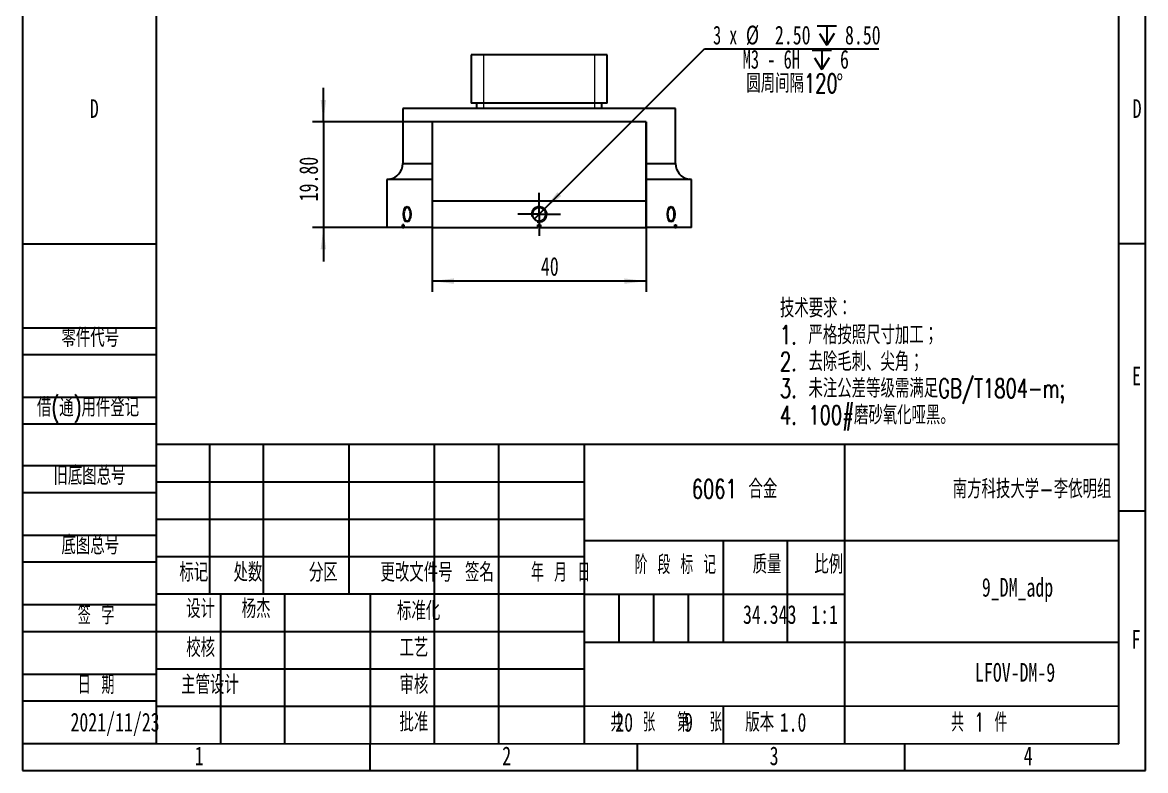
# Model space of a CAD drawing. Header units: millimetres. Extents: x 0 to 210, y 0 to 297.
# Drawn here: x 0 to 210, y 0 to 139.9 of the extents above; entities that cross this region are included whole.
import ezdxf

# ---------------------------------------------------------------- set-up
doc = ezdxf.new("R2010")
doc.units = ezdxf.units.MM
doc.layers.add('图框', color=7, linetype='Continuous')
doc.layers.add('图纸格式', color=7, linetype='Continuous')
doc.layers.add('根据设置的颜色创建', color=7, linetype='Continuous', lineweight=25)
doc.styles.add('SLDTEXTSTYLE0', font='TXT', dxfattribs={"width": 0.7, "bigfont": 'bigfont'})
doc.styles.add('SLDTEXTSTYLE1', font='TXT', dxfattribs={"width": 0.62, "bigfont": 'bigfont'})
doc.styles.add('SLDTEXTSTYLE2', font='TXT', dxfattribs={"width": 0.614286, "bigfont": 'bigfont'})
doc.styles.add('SLDTEXTSTYLE3', font='TXT', dxfattribs={"width": 0.6, "bigfont": 'bigfont'})
doc.styles.add('SLDTEXTSTYLE4', font='TXT', dxfattribs={"width": 0.633333, "bigfont": 'bigfont'})
doc.styles.add('SLDTEXTSTYLE5', font='TXT', dxfattribs={"width": 0.7})
doc.styles.add('SLDTEXTSTYLE7', font='TXT', dxfattribs={"width": 0.633333})
doc.styles.add('SLDTEXTSTYLE8', font='TXT', dxfattribs={"width": 0.642857})
doc.dimstyles.new('SLDDIMSTYLE6', dxfattribs={"dimtxt": 3.5, "dimasz": 4.08, "dimexe": 0, "dimexo": 0.0625, "dimgap": 0.875, "dimtad": 2, "dimrnd": 1e-09, "dimzin": 4, "dimdsep": 46, "dimtxsty": 'SLDTEXTSTYLE5', "dimsah": 1, "dimcen": 0.09, "dimadec": 0, "dimazin": 1, "dimtfac": 1, "dimtmove": 0, "dimatfit": 0, "dimfxl": 0, "dimfrac": 2, "dimtolj": 1, "dimtzin": 12, "dimarcsym": 0})
doc.dimstyles.new('SLDDIMSTYLE7', dxfattribs={"dimtxt": 3.5, "dimasz": 4.08, "dimexe": 0, "dimexo": 0.0625, "dimgap": 0.875, "dimtad": 2, "dimrnd": 1e-09, "dimzin": 12, "dimdsep": 46, "dimtxsty": 'SLDTEXTSTYLE5', "dimsah": 1, "dimcen": 0.09, "dimadec": 0, "dimazin": 3, "dimtfac": 1, "dimtofl": 0, "dimtmove": 0, "dimatfit": 3, "dimfxl": 0, "dimfrac": 2, "dimtolj": 1, "dimtzin": 12, "dimarcsym": 0})
doc.dimstyles.new('SLDDIMSTYLE8', dxfattribs={"dimtxt": 3.5, "dimasz": 4.08, "dimexe": 0, "dimexo": 0.0625, "dimgap": 0.875, "dimtad": 0, "dimtih": 1, "dimtoh": 1, "dimrnd": 1e-09, "dimzin": 4, "dimdsep": 46, "dimtxsty": 'SLDTEXTSTYLE5', "dimblk1": 'NONE', "dimsah": 1, "dimcen": 0, "dimadec": 0, "dimazin": 1, "dimtfac": 1, "dimtmove": 0, "dimatfit": 3, "dimldrblk": 'NONE', "dimfxl": 0, "dimfrac": 2, "dimtolj": 1, "dimtzin": 12, "dimarcsym": 0})

# ---------------------------------------------------------------- blocks, each defined once
blk = doc.blocks.new('SW_NOTE_0')
at = {"layer": '图纸格式', "color": 0, "char_height": 3.5, "attachment_point": 1, "style": 'SLDTEXTSTYLE0'}
for s, insert in [('技术要求：', (0, 4.51)), ('1. 严格按照尺寸加工；', (0, -0.49)), ('2. 去除毛刺、尖角；', (0, -5.49)), ('3. 未注公差等级需满足GB/T1804-m;', (0, -10.49)), ('4. 100#磨砂氧化哑黑。', (0, -15.49))]:
    blk.add_mtext(s, dxfattribs=dict(at, insert=insert))
blk = doc.blocks.new('_D_6')
at = {"layer": '根据设置的颜色创建'}
for p, q in [((56.26, 121.31), (56.26, 127.66)), ((76.61, 121.31), (54.26, 121.31)), ((56.26, 121.31), (56.26, 101.51)), ((68.11, 101.51), (54.26, 101.51)), ((56.26, 101.51), (56.26, 95.16))]:
    blk.add_line(p, q, dxfattribs=at)
for points in [[(56.26, 121.31), (56.77, 125.39), (55.76, 125.39)], [(56.26, 101.51), (55.76, 97.43), (56.77, 97.43)]]:
    blk.add_solid(points, dxfattribs=at)
at = {"layer": '根据设置的颜色创建', "insert": (51.75, 106.43), "char_height": 3.5, "attachment_point": 1, "rotation": 90, "style": 'SLDTEXTSTYLE5'}
blk.add_mtext('19.80', dxfattribs=at)
blk = doc.blocks.new('_D_7')
at = {"layer": '根据设置的颜色创建'}
for p, q in [((76.61, 121.31), (76.61, 89.51)), ((116.61, 121.31), (116.61, 89.51)), ((116.61, 91.51), (76.61, 91.51))]:
    blk.add_line(p, q, dxfattribs=at)
for points in [[(76.61, 91.51), (80.69, 91), (80.69, 92.02)], [(116.61, 91.51), (112.53, 92.02), (112.53, 91)]]:
    blk.add_solid(points, dxfattribs=at)
at = {"layer": '根据设置的颜色创建', "insert": (96.94, 96.02), "char_height": 3.5, "attachment_point": 1, "style": 'SLDTEXTSTYLE5'}
blk.add_mtext('40', dxfattribs=at)
blk = doc.blocks.new('SW_SYMBOL_HOLE_DEPTH')
at = {"layer": '根据设置的颜色创建', "color": 0}
for p, q in [((0, 875), (800, 875)), ((100, 555), (400, 75)), ((400, 875), (400, 75)), ((700, 555), (400, 75))]:
    blk.add_line(p, q, dxfattribs=at)
blk = doc.blocks.new('_D_8')
at = {"layer": '根据设置的颜色创建'}
for p, q in [((97.49, 104.89), (127.55, 134.95)), ((127.55, 134.95), (160.15, 134.95)), ((95.72, 103.13), (97.49, 104.89))]:
    blk.add_line(p, q, dxfattribs=at)
blk.add_solid([(97.49, 104.89), (100.74, 107.42), (100.02, 108.14)], dxfattribs=at)
at = {"layer": '根据设置的颜色创建', "xscale": 0.004511737089201878, "yscale": 0.004511737089201878, "zscale": 0.004511737089201878}
for p in [(148.59, 135.29), (147.66, 130.77)]:
    blk.add_blockref('SW_SYMBOL_HOLE_DEPTH', p, dxfattribs=at)
at = {"layer": '根据设置的颜色创建', "char_height": 3.5, "attachment_point": 1}
for s, insert, style in [('3 x', (129.14, 139.28), 'SLDTEXTSTYLE7'), ('%%c', (135.27, 139.29), 'SLDTEXTSTYLE5'), ('2.50', (140.7, 139.28), 'SLDTEXTSTYLE5'), ('8.50', (153.8, 139.28), 'SLDTEXTSTYLE5'), ('M3 - 6H', (134.67, 134.76), 'SLDTEXTSTYLE8'), ('6', (152.87, 134.76), 'SLDTEXTSTYLE5'), ('圆周间隔120', (135.35, 130.25), 'SLDTEXTSTYLE0'), ('%%d', (152.21, 130.26), 'SLDTEXTSTYLE5')]:
    blk.add_mtext(s, dxfattribs=dict(at, insert=insert, style=style))
blk = doc.blocks.new('_None')
blk = doc.blocks.new('SW_CENTERMARKSYMBOL_1')
at = {"layer": '根据设置的颜色创建', "color": 0}
for p, q in [((0, 2.5), (0, 4)), ((0, 0), (0, 2.5)), ((-2.5, 0), (-4, 0)), ((0, 0), (-2.5, 0)), ((0, 0), (0, -2.5)), ((0, 0), (2.5, 0)), ((2.5, 0), (4, 0)), ((0, -2.5), (0, -4))]:
    blk.add_line(p, q, dxfattribs=at)

msp = doc.modelspace()

# ---------------------------------------------------------------- linework, layer by layer
at = {"color": 7, "linetype": 'Continuous', "lineweight": 25}
for p, q in [((83.90669, 133.80947), (83.90669, 124.80947)), ((109.30669, 133.80947), (83.90669, 133.80947)), ((109.30669, 124.80947), (109.30669, 133.80947)), ((109.30669, 124.80947), (83.90669, 124.80947)), ((84.90669, 124.80947), (84.90669, 123.80947)), ((108.30669, 123.80947), (108.30669, 124.80947)), ((71.10669, 123.80947), (71.10669, 113.50947)), ((122.10669, 123.80947), (71.10669, 123.80947)), ((122.10669, 113.50947), (122.10669, 123.80947)), ((116.60669, 121.30947), (76.60669, 121.30947)), ((76.60669, 121.30947), (76.60669, 113.50947)), ((116.60669, 113.50947), (116.60669, 121.30947)), ((76.60669, 110.50947), (68.10778, 110.50947)), ((68.10778, 110.50947), (68.10778, 101.50947)), ((68.60669, 110.55124), (68.60669, 110.55143)), ((76.60669, 110.50947), (76.60669, 101.50947)), ((125.10559, 110.50947), (116.60669, 110.50947)), ((116.60669, 101.50947), (116.60669, 110.50947)), ((125.10559, 101.50947), (125.10559, 110.50947)), ((76.60669, 106.50947), (116.60669, 106.50947)), ((71.07196, 101.50947), (68.10778, 101.50947)), ((71.07196, 101.50947), (71.07196, 102.00947)), ((71.29796, 102.00947), (71.07196, 102.00947)), ((71.07196, 101.50947), (71.29796, 101.50947)), ((71.29796, 102.00947), (71.29796, 101.50947)), ((76.60669, 101.50947), (71.29796, 101.50947)), ((76.60669, 101.50947), (96.35669, 101.50947)), ((96.85669, 102.00947), (96.35669, 102.00947)), ((96.35669, 101.50947), (96.35669, 102.00947)), ((96.85669, 102.00947), (96.85669, 101.50947)), ((96.85669, 101.50947), (116.60669, 101.50947)), ((122.00955, 101.50947), (116.60669, 101.50947)), ((122.00955, 101.50947), (122.00955, 102.00947)), ((122.00955, 102.00947), (122.23232, 102.00947)), ((122.00955, 101.50947), (122.23232, 101.50947)), ((122.23232, 102.00947), (122.23232, 101.50947)), ((125.10559, 101.50947), (122.23232, 101.50947))]:
    msp.add_line(p, q, dxfattribs=at)
at = {"color": 7, "linetype": 'Continuous', "lineweight": 18}
for p, q in [((86.23069, 133.80947), (86.23069, 123.80947)), ((106.98269, 133.80947), (106.98269, 123.80947))]:
    msp.add_line(p, q, dxfattribs=at)
at = {"color": 8, "linetype": 'Continuous', "lineweight": 25}
for p, q in [((71.10669, 113.50947), (76.60669, 113.50947)), ((116.60669, 113.50947), (122.10669, 113.50947))]:
    msp.add_line(p, q, dxfattribs=at)
at = {"color": 7, "linetype": 'Continuous', "lineweight": 18, "flags": 128}
for points in [[(72.67496, 104.00947), (72.61787, 103.43545), (72.45529, 102.94881), (72.21198, 102.62365), (71.92496, 102.50947), (71.63795, 102.62365), (71.39463, 102.94881), (71.23205, 103.43545), (71.17496, 104.00947), (71.23205, 104.5835), (71.39463, 105.07013), (71.63795, 105.39529), (71.92496, 105.50947), (72.21198, 105.39529), (72.45529, 105.07013), (72.61787, 104.5835), (72.67496, 104.00947)], [(122.03841, 104.00947), (121.98132, 103.43545), (121.81874, 102.94881), (121.57542, 102.62365), (121.28841, 102.50947), (121.0014, 102.62365), (120.75808, 102.94881), (120.5955, 103.43545), (120.53841, 104.00947), (120.5955, 104.5835), (120.75808, 105.07013), (121.0014, 105.39529), (121.28841, 105.50947), (121.57542, 105.39529), (121.81874, 105.07013), (121.98132, 104.5835), (122.03841, 104.00947)]]:
    msp.add_lwpolyline(points, dxfattribs=at)
at = {"color": 7, "linetype": 'Continuous', "lineweight": 25}
for centre, start, end in [((68.10669, 113.50947), 279.5940672, 0), ((125.10669, 113.50947), 180, 260.4008379)]:
    msp.add_arc(centre, 3, start, end, dxfattribs=at)
at = {"color": 7, "linetype": 'Continuous', "lineweight": 18}
msp.add_arc((96.60669, 104.00947), 1.5, 255, 195, dxfattribs=at)
at = {"color": 7, "linetype": 'Continuous', "lineweight": 25}
for points, knots in [([(76.60669, 113.50947), (76.60669, 113.26317), (76.60669, 113.01519), (76.60669, 112.55617), (76.60669, 112.33999), (76.60669, 111.95672), (76.60669, 111.78644), (76.60669, 111.47786), (76.60669, 111.34076), (76.60669, 111.10216), (76.60669, 110.9992), (76.60669, 110.82191), (76.60669, 110.74748), (76.60669, 110.62919), (76.60669, 110.5848), (76.60669, 110.52494), (76.60669, 110.50947), (76.60669, 110.50947)], [0, 0, 0, 0, 0.125, 0.125, 0.25, 0.25, 0.375, 0.375, 0.5, 0.5, 0.625, 0.625, 0.75, 0.75, 0.875, 0.875, 1, 1, 1, 1]), ([(116.60669, 110.50947), (116.60669, 110.50947), (116.60669, 110.56974), (116.60669, 110.80823), (116.60669, 110.98173), (116.60669, 111.33945), (116.60669, 111.47718), (116.60669, 111.78619), (116.60669, 111.95683), (116.60669, 112.24529), (116.60669, 112.34791), (116.60669, 112.56071), (116.60669, 112.67105), (116.60669, 112.90076), (116.60669, 113.02134), (116.60669, 113.26359), (116.60669, 113.38591), (116.60669, 113.50947)], [0, 0, 0, 0, 0.25, 0.25, 0.5, 0.5, 0.625, 0.625, 0.75, 0.75, 0.8125, 0.8125, 0.875, 0.875, 0.9375, 0.9375, 1, 1, 1, 1]), ([(125.10559, 110.50947), (125.02215, 110.50947), (124.93868, 110.51295), (124.77166, 110.52694), (124.68862, 110.53743), (124.60669, 110.55124)], [0, 0, 0, 0, 0.5, 0.5, 1, 1, 1, 1]), ([(72.57372, 104.00947), (72.57372, 103.84429), (72.55617, 103.6822), (72.48902, 103.37945), (72.43949, 103.2408), (72.31798, 103.01021), (72.24516, 102.91708), (72.09037, 102.7924), (72.00683, 102.75956), (71.84376, 102.75938), (71.76311, 102.79173), (71.61615, 102.91688), (71.55034, 103.00853), (71.43987, 103.24177), (71.39706, 103.37934), (71.35328, 103.60653), (71.34232, 103.68444), (71.32752, 103.8446), (71.32373, 103.92745), (71.32369, 104.17218), (71.33875, 104.33664), (71.3966, 104.63758), (71.44002, 104.77714), (71.54896, 105.00786), (71.61523, 105.10094), (71.76198, 105.22657), (71.84189, 105.2593), (72.00678, 105.25964), (72.0892, 105.22733), (72.20621, 105.13331), (72.24343, 105.09496), (72.31422, 105.00444), (72.34799, 104.9517), (72.43924, 104.77877), (72.48894, 104.63948), (72.55581, 104.33875), (72.57372, 104.17465), (72.57372, 104.00947)], [0, 0, 0, 0, 0.0625, 0.0625, 0.125, 0.125, 0.1875, 0.1875, 0.25, 0.25, 0.3125, 0.3125, 0.375, 0.375, 0.4375, 0.4375, 0.46875, 0.46875, 0.5, 0.5, 0.5625, 0.5625, 0.625, 0.625, 0.6875, 0.6875, 0.75, 0.75, 0.8125, 0.8125, 0.84375, 0.84375, 0.875, 0.875, 0.9375, 0.9375, 1, 1, 1, 1]), ([(95.35669, 104.00947), (95.35669, 104.17466), (95.38922, 104.33675), (95.51471, 104.6395), (95.60757, 104.77814), (95.8382, 105.00873), (95.97764, 105.10185), (96.27845, 105.22654), (96.44295, 105.25938), (96.76909, 105.25956), (96.93294, 105.22721), (97.23565, 105.10205), (97.3734, 105.01041), (97.60687, 104.77717), (97.69862, 104.6396), (97.79279, 104.41242), (97.81645, 104.33451), (97.84845, 104.17435), (97.85666, 104.0915), (97.85675, 103.84676), (97.82405, 103.6823), (97.69961, 103.38136), (97.60656, 103.2418), (97.37629, 103.01108), (97.23756, 102.91801), (96.93525, 102.79237), (96.77286, 102.75964), (96.44303, 102.75931), (96.28073, 102.79162), (96.05332, 102.88563), (95.98148, 102.92398), (95.84563, 103.0145), (95.78124, 103.06724), (95.60805, 103.24016), (95.51486, 103.37946), (95.3899, 103.68018), (95.35669, 103.84428), (95.35669, 104.00947)], [0, 0, 0, 0, 0.0625, 0.0625, 0.125, 0.125, 0.1875, 0.1875, 0.25, 0.25, 0.3125, 0.3125, 0.375, 0.375, 0.4375, 0.4375, 0.46875, 0.46875, 0.5, 0.5, 0.5625, 0.5625, 0.625, 0.625, 0.6875, 0.6875, 0.75, 0.75, 0.8125, 0.8125, 0.84375, 0.84375, 0.875, 0.875, 0.9375, 0.9375, 1, 1, 1, 1]), ([(121.88966, 104.00947), (121.88966, 103.84429), (121.87468, 103.6822), (121.81634, 103.37945), (121.773, 103.2408), (121.66388, 103.01021), (121.59727, 102.91708), (121.45123, 102.7924), (121.37027, 102.75956), (121.20722, 102.75938), (121.12402, 102.79173), (120.96828, 102.91688), (120.89633, 103.00853), (120.77333, 103.24177), (120.72438, 103.37934), (120.67399, 103.60653), (120.66129, 103.68444), (120.64409, 103.8446), (120.63968, 103.92745), (120.63963, 104.17218), (120.65726, 104.33664), (120.72385, 104.63758), (120.77348, 104.77714), (120.89481, 105.00786), (120.96728, 105.10094), (121.12284, 105.22657), (121.20532, 105.2593), (121.37024, 105.25964), (121.45012, 105.22733), (121.56053, 105.13331), (121.59514, 105.09496), (121.6602, 105.00444), (121.69083, 104.9517), (121.77278, 104.77877), (121.81627, 104.63948), (121.87436, 104.33875), (121.88966, 104.17465), (121.88966, 104.00947)], [0, 0, 0, 0, 0.0625, 0.0625, 0.125, 0.125, 0.1875, 0.1875, 0.25, 0.25, 0.3125, 0.3125, 0.375, 0.375, 0.4375, 0.4375, 0.46875, 0.46875, 0.5, 0.5, 0.5625, 0.5625, 0.625, 0.625, 0.6875, 0.6875, 0.75, 0.75, 0.8125, 0.8125, 0.84375, 0.84375, 0.875, 0.875, 0.9375, 0.9375, 1, 1, 1, 1])]:
    msp.add_open_spline(points, degree=3, knots=knots, dxfattribs=at)
msp.add_open_spline([(68.60669, 110.55124), (68.44276, 110.5236), (68.27638, 110.50947), (68.10778, 110.50947)], degree=3, dxfattribs=at)
at = {"layer": '图框'}
for p, q in [((0, 297), (0, 0)), ((210, 0), (210, 297)), ((0, 98.5), (25, 98.5)), ((210, 98.5), (205, 98.5)), ((0, 82.79059), (25, 82.79059)), ((0, 77.79059), (25, 77.79059)), ((0, 69.79059), (25, 69.79059)), ((0, 64.79059), (25, 64.79059)), ((25.01326, 61.02165), (24.9981, 5.02165)), ((0, 57), (25, 57)), ((25, 54), (105, 54)), ((0, 52), (25, 52)), ((210, 48.5), (205, 48.5)), ((25, 47), (105, 47)), ((0, 44), (25, 44)), ((0, 39), (25, 39)), ((111.5, 33), (111.5, 24)), ((118, 33), (118, 24)), ((124.5, 33), (124.5, 24)), ((0, 31), (25, 31)), ((0, 26), (25, 26)), ((0, 18), (25, 18)), ((0, 13), (25, 13)), ((-0.0019, 5.02841), (24.9981, 5.02165)), ((64.99999, -0.02841), (64.99999, 4.97159)), ((153.69001, 4.99716), (153.69001, 4.98682)), ((165, -0.02841), (165, 4.98376)), ((-0.00001, -0.02841), (209.99999, -0.02841))]:
    msp.add_line(p, q, dxfattribs=at)
at = {"layer": '图框', "lineweight": 25}
for p, q in [((25, 292), (25, 5)), ((205, 4.97294), (205, 292)), ((25, 61), (205, 61)), ((35, 61), (35, 33)), ((45, 61), (45, 33)), ((61, 61), (61, 33)), ((77, 61), (77, 5)), ((89, 61), (89, 5)), ((105, 61), (105, 5)), ((153.69001, 60.98683), (153.69001, 4.99716)), ((105, 43), (205, 43)), ((131, 43), (131, 24)), ((143, 43), (143, 24)), ((25, 40), (105, 40)), ((25, 33), (105, 33)), ((37, 33), (37, 5)), ((49, 33), (49, 5)), ((64.99999, 32.97159), (64.99999, 4.97159)), ((105.0133, 32.98683), (153.69001, 32.98683)), ((25, 26), (105, 26)), ((105, 24), (205, 24)), ((25, 19), (105, 19)), ((25, 12.02165), (105, 12.02165)), ((105, 12.02165), (205, 12.04871)), ((131, 12.02868), (131, 4.99296)), ((24.9981, 5.02165), (205, 4.97294)), ((114.99905, -0.02841), (114.99905, 4.99729))]:
    msp.add_line(p, q, dxfattribs=at)

# ---------------------------------------------------------------- block references
at = {"layer": '图纸格式'}
msp.add_blockref('SW_NOTE_0', (141.63288, 83.70056), dxfattribs=at)
at = {"layer": '根据设置的颜色创建'}
msp.add_blockref('SW_CENTERMARKSYMBOL_1', (96.60669, 104.00947), dxfattribs=at)

# ---------------------------------------------------------------- texts
at = {"layer": '图框', "char_height": 3.5}
for s, insert, attachment_point, style in [('D', (13.42969, 125.53578), 2, 'SLDTEXTSTYLE5'), ('D', (208.42969, 125.53578), 2, 'SLDTEXTSTYLE5'), ('零件代号', (7.29212, 82.70329), 1, 'SLDTEXTSTYLE0'), ('E', (208.31788, 75.53578), 2, 'SLDTEXTSTYLE5'), ('借(通)用件登记', (2.70462, 69.67773), 1, 'SLDTEXTSTYLE0'), ('旧底图总号', (5.79212, 56.9053), 1, 'SLDTEXTSTYLE0'), ('6061 合金', (133.15134, 54.39905), 2, 'SLDTEXTSTYLE0'), ('南方科技大学-李依明组', (188.77902, 54.39905), 2, 'SLDTEXTSTYLE0'), ('底图总号', (7.29212, 43.88526), 1, 'SLDTEXTSTYLE0'), ('阶 段 标 记', (122.08305, 40.21625), 2, 'SLDTEXTSTYLE2'), ('质量', (139.22666, 40.28618), 2, 'SLDTEXTSTYLE0'), ('比例', (150.75914, 40.28618), 2, 'SLDTEXTSTYLE0'), ('标记', (32.04011, 38.78856), 2, 'SLDTEXTSTYLE0'), ('处数', (42.16064, 38.78856), 2, 'SLDTEXTSTYLE0'), ('分区', (56.2599, 38.78856), 2, 'SLDTEXTSTYLE0'), ('更改文件号', (73.68047, 38.78856), 2, 'SLDTEXTSTYLE0'), ('签名', (85.44111, 38.78856), 2, 'SLDTEXTSTYLE0'), ('年 月 日', (100.6173, 38.78856), 2, 'SLDTEXTSTYLE1'), ('9_DM_adp', (186.06409, 35.99341), 2, 'SLDTEXTSTYLE5'), ('设计', (33.31083, 31.97276), 2, 'SLDTEXTSTYLE0'), ('杨杰', (43.69189, 31.97276), 2, 'SLDTEXTSTYLE0'), ('标准化', (74.07404, 31.59204), 2, 'SLDTEXTSTYLE0'), ('签 字', (13.76749, 30.80699), 2, 'SLDTEXTSTYLE4'), ('34.343', (139.73004, 30.90835), 2, 'SLDTEXTSTYLE5'), ('1:1', (149.98623, 30.90835), 2, 'SLDTEXTSTYLE5'), ('F', (208.22431, 26.28578), 2, 'SLDTEXTSTYLE5'), ('校核', (33.31083, 24.70217), 2, 'SLDTEXTSTYLE0'), ('工艺', (73.19661, 24.70217), 2, 'SLDTEXTSTYLE0'), ('LFOV-DM-9', (185.61444, 20.0842), 2, 'SLDTEXTSTYLE5'), ('日 期', (13.76749, 17.787), 2, 'SLDTEXTSTYLE4'), ('主管设计', (35.06083, 17.78791), 2, 'SLDTEXTSTYLE0'), ('审核', (73.19661, 17.79738), 2, 'SLDTEXTSTYLE0'), ('2021/11/23', (17.31052, 10.7784), 2, 'SLDTEXTSTYLE5'), ('批准', (73.19904, 10.7784), 2, 'SLDTEXTSTYLE0'), ('共  张', (114.1367, 10.74832), 2, 'SLDTEXTSTYLE3'), ('20', (110.8485, 10.74832), 1, 'SLDTEXTSTYLE5'), ('第  张', (126.61148, 10.74832), 2, 'SLDTEXTSTYLE3'), ('9', (123.72354, 10.74832), 1, 'SLDTEXTSTYLE5'), ('版本', (137.85227, 10.74832), 2, 'SLDTEXTSTYLE0'), ('1.0', (141.58902, 10.74832), 1, 'SLDTEXTSTYLE5'), ('共 1 件', (173.64821, 10.74832), 1, 'SLDTEXTSTYLE1'), ('1', (33.04444, 4.47568), 2, 'SLDTEXTSTYLE5'), ('2', (90.54444, 4.47568), 2, 'SLDTEXTSTYLE5'), ('3', (140.54444, 4.47568), 2, 'SLDTEXTSTYLE5'), ('4', (188.04444, 4.47568), 2, 'SLDTEXTSTYLE5')]:
    msp.add_mtext(s, dxfattribs=dict(at, insert=insert, attachment_point=attachment_point, style=style))

# ---------------------------------------------------------------- dimensions: what is measured, and where the dimension line sits
at = {"layer": '根据设置的颜色创建'}
dim = msp.add_diameter_dim_2p(p1=(95.72273, 103.12566), p2=(97.49064, 104.89328), text='3 x <> {\\fGDT;x} 8.50\\PM3 - 6H {\\fGDT;x} 6\\P圆周间隔120%%d', dimstyle='SLDDIMSTYLE8', dxfattribs=at)
dim.commit()
dim.dimension.update_dxf_attribs({"geometry": '_D_8', "text_midpoint": (144.6467, 132.50962), "dimtype": 163})
dim = msp.add_linear_dim(base=(56.26311, 101.50947), p1=(76.60669, 121.30947), p2=(68.10778, 101.50947), angle=90, dimstyle='SLDDIMSTYLE6', dxfattribs=at)
dim.commit()
dim.dimension.update_dxf_attribs({"geometry": '_D_6', "text_midpoint": (56.26311, 110.26481), "dimtype": 160})
dim = msp.add_linear_dim(base=(76.60669, 91.50945), p1=(116.60669, 121.30947), p2=(76.60669, 121.30947), dimstyle='SLDDIMSTYLE7', dxfattribs=at)
dim.commit()
dim.dimension.update_dxf_attribs({"geometry": '_D_7', "text_midpoint": (98.47656, 91.50945), "dimtype": 160})

doc.saveas('drawing.dxf')
